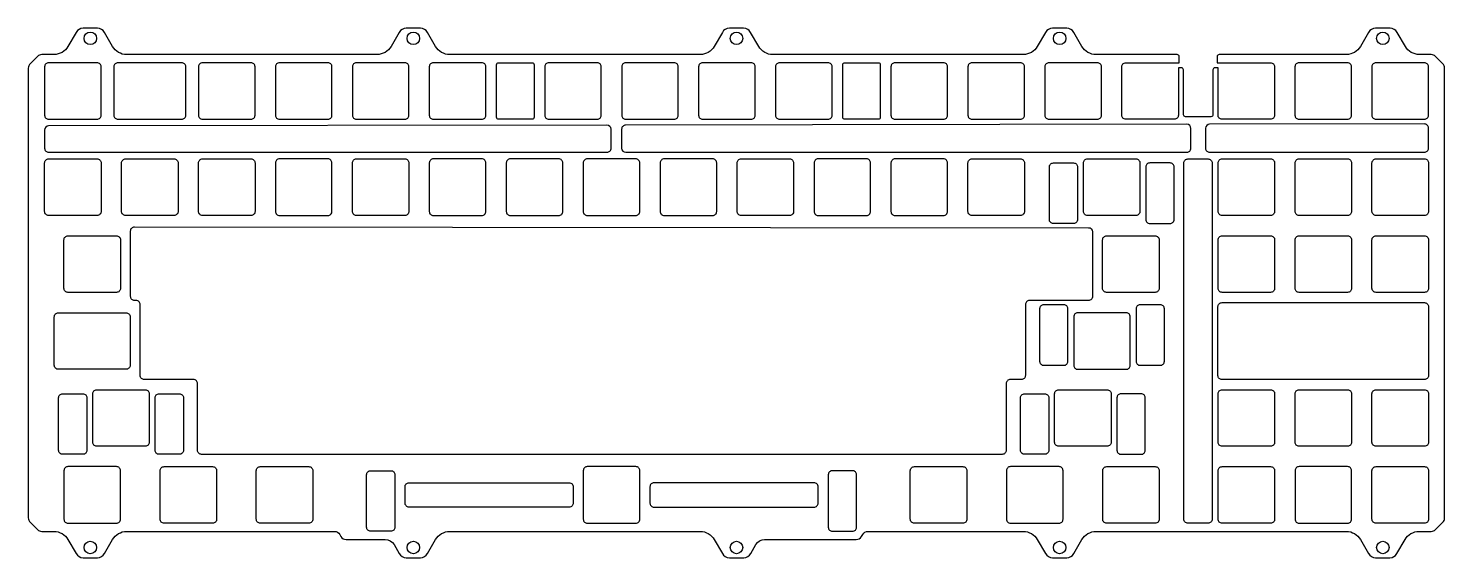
# Model space of a CAD drawing. Header units: millimetres. Extents: x -1005 to -655, y 274 to 405.
import ezdxf

# ---------------------------------------------------------------- set-up
doc = ezdxf.new("R2010")
doc.units = ezdxf.units.MM
doc.layers.get('0').update_dxf_attribs({"linetype": 'CONTINUOUS'})

msp = doc.modelspace()

# ---------------------------------------------------------------- linework, layer by layer
for points in [[(-668.11, 404.74), (-671.72, 404.74, 0.267949), (-673.45, 403.74), (-675.47, 400.24, -0.267949), (-678.93, 398.24), (-710.45, 398.24, 0.414214), (-710.95, 397.74), (-710.95, 396.22), (-697.74, 396.22, -0.414214), (-696.74, 395.22), (-696.74, 383.22, -0.414214), (-697.74, 382.22), (-709.74, 382.22, -0.414214), (-710.73, 383.22), (-710.73, 394.96), (-711.49, 394.96, 0.414641), (-711.99, 394.46), (-711.98, 383.34, -0.414214), (-712.48, 382.84), (-718.77, 382.83, -0.414214), (-719.27, 383.33), (-719.29, 394.46, 0.413786), (-719.79, 394.96), (-720.55, 394.96), (-720.55, 383.22, -0.414214), (-721.55, 382.22), (-733.55, 382.22, -0.414214), (-734.55, 383.22), (-734.55, 395.22, -0.414214), (-733.55, 396.22), (-721.55, 396.22), (-720.34, 396.22), (-720.34, 397.74, 0.414214), (-720.84, 398.24), (-740.96, 398.24, -0.267949), (-744.43, 400.24), (-746.45, 403.74, 0.267949), (-748.18, 404.74), (-751.72, 404.74, 0.267949), (-753.45, 403.74), (-755.47, 400.24, -0.267949), (-758.93, 398.24), (-820.96, 398.24, -0.267949), (-824.43, 400.24), (-826.45, 403.74, 0.267949), (-828.18, 404.74), (-831.72, 404.74, 0.267949), (-833.45, 403.74), (-835.47, 400.24, -0.267949), (-838.93, 398.24), (-900.96, 398.24, -0.267949), (-904.43, 400.24), (-906.45, 403.74, 0.267949), (-908.18, 404.74), (-911.72, 404.74, 0.267949), (-913.45, 403.74), (-915.47, 400.24, -0.267949), (-918.93, 398.24), (-980.96, 398.24, -0.267949), (-984.43, 400.24), (-986.45, 403.74, 0.267949), (-988.18, 404.74), (-991.72, 404.74, 0.267949), (-993.45, 403.74), (-995.47, 400.24, -0.267949), (-998.93, 398.24), (-1001.95, 398.24, 0.198912), (-1003.01, 397.8), (-1004.84, 395.97, 0.198912), (-1005.28, 394.91), (-1005.28, 283.5, 0.198912), (-1004.84, 282.44), (-1003.01, 280.61, 0.198912), (-1001.95, 280.17), (-998.93, 280.17, -0.267949), (-995.47, 278.17), (-993.45, 274.67, 0.267949), (-991.72, 273.67), (-988.18, 273.67, 0.267949), (-986.45, 274.67), (-984.43, 278.17, -0.267949), (-980.96, 280.17), (-929.49, 280.17, -0.267949), (-928.19, 279.42), (-927.9, 278.92, 0.267949), (-926.6, 278.17), (-916.91, 278.17, -0.267949), (-914.74, 276.92), (-913.44, 274.67, 0.267949), (-911.71, 273.67), (-908.18, 273.67, 0.267949), (-906.45, 274.67), (-904.43, 278.17, -0.267949), (-900.96, 280.17), (-838.93, 280.17, -0.267951), (-835.47, 278.17), (-833.45, 274.67, 0.267949), (-831.72, 273.67), (-828.17, 273.67, 0.267949), (-826.44, 274.67), (-825.14, 276.92, -0.267949), (-822.98, 278.17), (-800.29, 278.17, 0.267949), (-798.99, 278.92), (-798.7, 279.42, -0.26795), (-797.41, 280.17), (-758.93, 280.17, -0.267949), (-755.47, 278.17), (-753.44, 274.67, 0.267949), (-751.71, 273.67), (-748.18, 273.67, 0.267949), (-746.44, 274.67), (-744.42, 278.17, -0.267949), (-740.96, 280.17), (-678.93, 280.17, -0.267949), (-675.47, 278.17), (-673.44, 274.67, 0.267949), (-671.71, 273.67), (-668.18, 273.67, 0.267949), (-666.44, 274.67), (-664.42, 278.17, -0.267949), (-660.96, 280.17), (-657.94, 280.17, 0.198912), (-656.88, 280.61), (-655.05, 282.44, 0.183808), (-654.62, 283.41), (-654.62, 394.91, 0.198912), (-655.06, 395.97), (-656.88, 397.8, 0.198912), (-657.94, 398.24), (-660.89, 398.24, -0.267949), (-664.35, 400.24), (-666.37, 403.74, 0.267949)], [(-1000.25, 382.22), (-988.25, 382.22, 0.414214), (-987.25, 383.22), (-987.25, 395.22, 0.414214), (-988.25, 396.22), (-1000.25, 396.22, 0.414214), (-1001.25, 395.22), (-1001.25, 383.22, 0.414214)], [(-967.3, 396.22), (-983.09, 396.22, 0.414214), (-984.09, 395.22), (-984.09, 383.22, 0.414214), (-983.09, 382.22), (-967.3, 382.22, 0.414214), (-966.3, 383.22), (-966.3, 395.22, 0.414214)], [(-950.15, 396.22), (-962.15, 396.22, 0.414214), (-963.15, 395.22), (-963.15, 383.22, 0.414214), (-962.15, 382.22), (-950.15, 382.22, 0.414214), (-949.15, 383.22), (-949.15, 395.22, 0.414214)], [(-931.1, 396.22), (-943.1, 396.22, 0.414214), (-944.1, 395.22), (-944.1, 383.22, 0.414214), (-943.1, 382.22), (-931.1, 382.22, 0.414214), (-930.1, 383.22), (-930.1, 395.22, 0.414214)], [(-911.05, 395.22, 0.414214), (-912.05, 396.22), (-924.05, 396.22, 0.414214), (-925.05, 395.22), (-925.05, 383.22, 0.414214), (-924.05, 382.22), (-912.05, 382.22, 0.414214), (-911.05, 383.22)], [(-892, 395.22, 0.414214), (-893, 396.22), (-905, 396.22, 0.414214), (-906, 395.22), (-906, 383.22, 0.414214), (-905, 382.22), (-893, 382.22, 0.414214), (-892, 383.22)], [(-889.35, 395.72, -0.414214), (-888.85, 396.22), (-880.58, 396.22, -0.414214), (-880.08, 395.72), (-880.08, 382.72, -0.414214), (-880.58, 382.22), (-888.85, 382.22, -0.414214), (-889.35, 382.72)], [(-863.42, 383.22), (-863.42, 395.22, 0.414214), (-864.42, 396.22), (-876.42, 396.22, 0.414214), (-877.42, 395.22), (-877.42, 383.22, 0.414214), (-876.42, 382.22), (-864.42, 382.22, 0.414214)], [(-858.37, 395.22), (-858.37, 383.22, 0.414214), (-857.37, 382.22), (-845.37, 382.22, 0.414214), (-844.37, 383.22), (-844.37, 395.22, 0.414214), (-845.37, 396.22), (-857.37, 396.22, 0.414214)], [(-839.32, 383.22, 0.414214), (-838.32, 382.22), (-826.32, 382.22, 0.414214), (-825.32, 383.22), (-825.32, 395.22, 0.414214), (-826.32, 396.22), (-838.32, 396.22, 0.414214), (-839.32, 395.22)], [(-806.27, 395.22, 0.414214), (-807.27, 396.22), (-819.27, 396.22, 0.414214), (-820.27, 395.22), (-820.27, 383.22, 0.414214), (-819.27, 382.22), (-807.27, 382.22, 0.414214), (-806.27, 383.22)], [(-803.12, 382.22, -0.414214), (-803.62, 382.72), (-803.62, 395.72, -0.414214), (-803.12, 396.22), (-794.85, 396.22, -0.414214), (-794.35, 395.72), (-794.35, 382.72, -0.414214), (-794.85, 382.22)], [(-790.7, 396.22, 0.414214), (-791.7, 395.22), (-791.7, 383.22, 0.414214), (-790.7, 382.22), (-778.7, 382.22, 0.414214), (-777.7, 383.22), (-777.7, 395.22, 0.414214), (-778.7, 396.22)], [(-758.65, 383.22), (-758.65, 395.22, 0.414214), (-759.65, 396.22), (-771.65, 396.22, 0.414214), (-772.65, 395.22), (-772.65, 383.22, 0.414214), (-771.65, 382.22), (-759.65, 382.22, 0.414214)], [(-752.6, 396.22, 0.414214), (-753.6, 395.22), (-753.6, 383.22, 0.414214), (-752.6, 382.22), (-740.6, 382.22, 0.414214), (-739.6, 383.22), (-739.6, 395.22, 0.414214), (-740.6, 396.22)], [(-690.68, 396.22, 0.414214), (-691.69, 395.22), (-691.69, 383.22, 0.414214), (-690.68, 382.22), (-678.68, 382.22, 0.414214), (-677.69, 383.22), (-677.69, 395.22, 0.414214), (-678.68, 396.22)], [(-672.64, 383.22, 0.414214), (-671.63, 382.22), (-659.63, 382.22, 0.414214), (-658.64, 383.22), (-658.64, 395.22, 0.414214), (-659.63, 396.22), (-671.63, 396.22, 0.414214), (-672.64, 395.22)], [(-1001.25, 375.05, 0.414214), (-1000.25, 374.05), (-862, 374.05, 0.414641), (-861, 375.06), (-861.01, 379.76, 0.414212), (-862.01, 380.76), (-1000.25, 380.56, 0.413788), (-1001.25, 379.56)], [(-718.44, 374.05, 0.414641), (-717.44, 375.06), (-717.45, 379.97, 0.414212), (-718.45, 380.97), (-857.39, 380.76, 0.414215), (-858.38, 379.76), (-858.38, 375.05, 0.413786), (-857.38, 374.05)], [(-713.81, 379.98), (-713.81, 375.05, 0.414214), (-712.81, 374.05), (-659.64, 374.05, 0.414214), (-658.64, 375.05), (-658.64, 380.05, 0.414641), (-659.64, 381.05), (-712.81, 380.98, 0.413786)], [(-1001.25, 359.4), (-1001.25, 371.41, -0.414214), (-1000.25, 372.4), (-988.25, 372.4, -0.414214), (-987.25, 371.41), (-987.25, 359.4, -0.414214), (-988.25, 358.4), (-1000.25, 358.4, -0.414214)], [(-981.2, 372.4), (-969.2, 372.4, -0.414214), (-968.2, 371.41), (-968.2, 359.4, -0.414214), (-969.2, 358.4), (-981.2, 358.4, -0.414214), (-982.2, 359.4), (-982.2, 371.41, -0.414214)], [(-949.15, 359.4, -0.414214), (-950.15, 358.4), (-962.15, 358.4, -0.414214), (-963.15, 359.4), (-963.15, 371.41, -0.414214), (-962.15, 372.4), (-950.15, 372.4, -0.414214), (-949.15, 371.41)], [(-931.1, 358.4, 0.414214), (-930.1, 359.4), (-930.1, 371.41, 0.414214), (-931.1, 372.4), (-943.1, 372.4, 0.414214), (-944.1, 371.41), (-944.1, 359.4, 0.414214), (-943.1, 358.4)], [(-912.05, 372.4, -0.414214), (-911.05, 371.41), (-911.05, 359.4, -0.414214), (-912.05, 358.4), (-924.05, 358.4, -0.414214), (-925.05, 359.4), (-925.05, 371.41, -0.414214), (-924.05, 372.4)], [(-892, 359.4), (-892, 371.41, 0.414214), (-893, 372.4), (-905, 372.4, 0.414214), (-906, 371.41), (-906, 359.4, 0.414214), (-905, 358.4), (-893, 358.4, 0.414214)], [(-873.95, 358.4, 0.414214), (-872.95, 359.4), (-872.95, 371.41, 0.414214), (-873.95, 372.4), (-885.95, 372.4, 0.414214), (-886.95, 371.41), (-886.95, 359.4, 0.414214), (-885.95, 358.4)], [(-854.9, 358.4, 0.414214), (-853.9, 359.4), (-853.9, 371.41, 0.414214), (-854.9, 372.4), (-866.9, 372.4, 0.414214), (-867.9, 371.41), (-867.9, 359.4, 0.414214), (-866.9, 358.4)], [(-848.85, 359.4, 0.414214), (-847.85, 358.4), (-835.85, 358.4, 0.414214), (-834.85, 359.4), (-834.85, 371.41, 0.414214), (-835.85, 372.4), (-847.85, 372.4, 0.414214), (-848.85, 371.41)], [(-815.8, 359.4, -0.414214), (-816.8, 358.4), (-828.8, 358.4, -0.414214), (-829.8, 359.4), (-829.8, 371.41, -0.414214), (-828.8, 372.4), (-816.8, 372.4, -0.414214), (-815.8, 371.41)], [(-796.75, 359.4), (-796.75, 371.41, 0.414214), (-797.75, 372.4), (-809.75, 372.4, 0.414214), (-810.75, 371.41), (-810.75, 359.4, 0.414214), (-809.75, 358.4), (-797.75, 358.4, 0.414214)], [(-790.7, 358.4), (-778.7, 358.4, 0.414214), (-777.7, 359.4), (-777.7, 371.41, 0.414214), (-778.7, 372.4), (-790.7, 372.4, 0.414214), (-791.7, 371.41), (-791.7, 359.4, 0.414214)], [(-771.65, 372.4), (-759.65, 372.4, -0.414214), (-758.65, 371.41), (-758.65, 359.4, -0.414214), (-759.65, 358.4), (-771.65, 358.4, -0.414214), (-772.65, 359.4), (-772.65, 371.41, -0.414214)], [(-730.05, 371.41), (-730.05, 359.41, -0.414214), (-731.05, 358.41), (-743.05, 358.41, -0.414214), (-744.05, 359.41), (-744.05, 371.41, -0.414214), (-743.05, 372.41), (-731.05, 372.41, -0.414214)], [(-713.19, 372.4, -0.414214), (-712.19, 371.4), (-712.19, 283.2, -0.414214), (-713.19, 282.2), (-718.19, 282.2, -0.414214), (-719.19, 283.2), (-719.19, 371.4, -0.414214), (-718.19, 372.4)], [(-709.71, 372.41), (-697.71, 372.41, -0.414214), (-696.71, 371.41), (-696.71, 359.41, -0.414214), (-697.71, 358.41), (-709.71, 358.41, -0.414214), (-710.71, 359.41), (-710.71, 371.41, -0.414214)], [(-677.66, 359.41, -0.414214), (-678.66, 358.41), (-690.66, 358.41, -0.414214), (-691.66, 359.41), (-691.66, 371.41, -0.414214), (-690.66, 372.41), (-678.66, 372.41, -0.414214), (-677.66, 371.41)], [(-672.61, 371.41, -0.414214), (-671.61, 372.41), (-659.61, 372.41, -0.414214), (-658.61, 371.41), (-658.61, 359.41, -0.414214), (-659.61, 358.41), (-671.61, 358.41, -0.414214), (-672.61, 359.41)], [(-746.49, 356.41), (-751.49, 356.41, -0.414214), (-752.49, 357.41), (-752.49, 370.41, -0.414214), (-751.49, 371.41), (-746.49, 371.41, -0.414214), (-745.49, 370.41), (-745.49, 357.41, -0.414214)], [(-728.61, 357.41, 0.414214), (-727.61, 356.41), (-722.61, 356.41, 0.414214), (-721.61, 357.41), (-721.61, 370.41, 0.414214), (-722.61, 371.41), (-727.61, 371.41, 0.414214), (-728.61, 370.41)], [(-758.42, 318.77, -0.414214), (-759.42, 317.77), (-762.18, 317.77, 0.414214), (-763.18, 316.77), (-763.18, 300.24, -0.414214), (-764.18, 299.24), (-962.38, 299.24, -0.414214), (-963.38, 300.24), (-963.38, 316.77, 0.414214), (-964.38, 317.77), (-976.58, 317.77, -0.414214), (-977.58, 318.77), (-977.58, 336.33, 0.414214), (-978.58, 337.33), (-978.96, 337.33, -0.414214), (-979.96, 338.33), (-979.96, 354.58, -0.414462), (-978.96, 355.58), (-742.81, 355.38, -0.413965), (-741.81, 354.38), (-741.81, 338.33, -0.414214), (-742.81, 337.33), (-757.42, 337.33, 0.414214), (-758.42, 336.33)], [(-982.46, 352.36), (-982.46, 340.36, -0.414214), (-983.46, 339.36), (-995.46, 339.36, -0.414214), (-996.46, 340.36), (-996.46, 352.36, -0.414214), (-995.46, 353.36), (-983.46, 353.36, -0.414214)], [(-725.31, 340.36, -0.414214), (-726.31, 339.35), (-738.31, 339.35, -0.414214), (-739.31, 340.36), (-739.31, 352.36, -0.414214), (-738.31, 353.36), (-726.31, 353.36, -0.414214), (-725.31, 352.36)], [(-710.71, 340.36), (-710.71, 352.36, -0.414214), (-709.71, 353.36), (-697.71, 353.36, -0.414214), (-696.71, 352.36), (-696.71, 340.36, -0.414214), (-697.71, 339.36), (-709.71, 339.36, -0.414214)], [(-690.66, 339.36, -0.414214), (-691.66, 340.36), (-691.66, 352.36, -0.414214), (-690.66, 353.36), (-678.66, 353.36, -0.414214), (-677.66, 352.36), (-677.66, 340.36, -0.414214), (-678.66, 339.36)], [(-671.61, 353.36), (-659.61, 353.36, -0.414214), (-658.61, 352.36), (-658.61, 340.36, -0.414214), (-659.61, 339.36), (-671.61, 339.36, -0.414214), (-672.61, 340.36), (-672.61, 352.36, -0.414214)], [(-710.74, 335.83, -0.414214), (-709.74, 336.83), (-659.64, 336.83, -0.414214), (-658.64, 335.83), (-658.64, 318.76, -0.414214), (-659.64, 317.76), (-709.74, 317.76, -0.414214), (-710.74, 318.76)], [(-997.84, 320.31, -0.414214), (-998.84, 321.31), (-998.84, 333.31, -0.414214), (-997.84, 334.31), (-981.08, 334.31, -0.414214), (-980.08, 333.31), (-980.08, 321.31, -0.414214), (-981.08, 320.31)], [(-754.89, 322.3, 0.414214), (-753.89, 321.3), (-748.89, 321.3, 0.414214), (-747.89, 322.3), (-747.89, 335.3, 0.414214), (-748.89, 336.3), (-753.89, 336.3, 0.414214), (-754.89, 335.3)], [(-732.45, 321.3), (-732.45, 333.31, 0.414214), (-733.45, 334.31), (-745.45, 334.31, 0.414214), (-746.45, 333.31), (-746.45, 321.3, 0.414214), (-745.45, 320.31), (-733.45, 320.31, 0.414214)], [(-725.02, 321.3, 0.414214), (-724.02, 322.3), (-724.02, 335.3, 0.414214), (-725.02, 336.3), (-730.02, 336.3, 0.414214), (-731.02, 335.3), (-731.02, 322.3, 0.414214), (-730.02, 321.3)], [(-997.78, 300.25), (-997.78, 313.26, -0.414214), (-996.78, 314.26), (-991.78, 314.26, -0.414214), (-990.78, 313.26), (-990.78, 300.25, -0.414214), (-991.78, 299.26), (-996.78, 299.26, -0.414214)], [(-975.34, 314.26), (-975.34, 302.25, -0.414214), (-976.34, 301.25), (-988.34, 301.25, -0.414214), (-989.34, 302.25), (-989.34, 314.26, -0.414214), (-988.34, 315.26), (-976.34, 315.26, -0.414214)], [(-967.88, 299.26), (-972.88, 299.26, -0.414214), (-973.88, 300.26), (-973.88, 313.26, -0.414214), (-972.88, 314.26), (-967.88, 314.26, -0.414214), (-966.88, 313.26), (-966.88, 300.26, -0.414214)], [(-752.63, 313.26), (-752.63, 300.26, -0.414214), (-753.63, 299.26), (-758.63, 299.26, -0.414214), (-759.63, 300.26), (-759.63, 313.26, -0.414214), (-758.63, 314.26), (-753.63, 314.26, -0.414214)], [(-750.19, 315.26), (-738.19, 315.26, -0.414214), (-737.19, 314.26), (-737.19, 302.26, -0.414214), (-738.19, 301.26), (-750.19, 301.26, -0.414214), (-751.19, 302.26), (-751.19, 314.26, -0.414214)], [(-734.76, 314.26, 0.414214), (-735.76, 313.26), (-735.76, 300.26, 0.414214), (-734.76, 299.26), (-729.76, 299.26, 0.414214), (-728.76, 300.26), (-728.76, 313.26, 0.414214), (-729.76, 314.26)], [(-697.71, 315.26, -0.414214), (-696.71, 314.26), (-696.71, 302.26, -0.414214), (-697.71, 301.26), (-709.71, 301.26, -0.414214), (-710.71, 302.26), (-710.71, 314.26, -0.414214), (-709.71, 315.26)], [(-678.66, 301.26), (-690.66, 301.26, -0.414214), (-691.66, 302.26), (-691.66, 314.26, -0.414214), (-690.66, 315.26), (-678.66, 315.26, -0.414214), (-677.66, 314.26), (-677.66, 302.26, -0.414214)], [(-659.61, 301.26), (-671.61, 301.26, -0.414214), (-672.61, 302.26), (-672.61, 314.26, -0.414214), (-671.61, 315.26), (-659.61, 315.26, -0.414214), (-658.61, 314.26), (-658.61, 302.26, -0.414214)], [(-996.46, 295.21), (-996.46, 283.21, 0.414214), (-995.46, 282.21), (-983.46, 282.21, 0.414214), (-982.46, 283.21), (-982.46, 295.21, 0.414214), (-983.46, 296.21), (-995.46, 296.21, 0.414214)], [(-958.65, 295.21), (-958.65, 283.21, -0.414214), (-959.65, 282.21), (-971.65, 282.21, -0.414214), (-972.65, 283.21), (-972.65, 295.21, -0.414214), (-971.65, 296.21), (-959.65, 296.21, -0.414214)], [(-934.84, 283.21, -0.414214), (-935.84, 282.21), (-947.84, 282.21, -0.414214), (-948.84, 283.21), (-948.84, 295.21, -0.414214), (-947.84, 296.21), (-935.84, 296.21, -0.414214), (-934.84, 295.21)], [(-921.53, 281.21), (-921.53, 294.21, -0.414214), (-920.53, 295.21), (-915.53, 295.21, -0.414214), (-914.52, 294.21), (-914.52, 281.21, -0.414214), (-915.53, 280.21), (-920.53, 280.21, -0.414214)], [(-853.88, 283.21), (-853.88, 295.21, 0.414214), (-854.88, 296.21), (-866.88, 296.21, 0.414214), (-867.88, 295.21), (-867.88, 283.21, 0.414214), (-866.88, 282.21), (-854.88, 282.21, 0.414214)], [(-807.22, 281.21, 0.414214), (-806.22, 280.21), (-801.22, 280.21, 0.414214), (-800.22, 281.21), (-800.22, 294.21, 0.414214), (-801.22, 295.21), (-806.22, 295.21, 0.414214), (-807.22, 294.21)], [(-785.91, 282.21, -0.414214), (-786.91, 283.21), (-786.91, 295.21, -0.414214), (-785.91, 296.21), (-773.91, 296.21, -0.414214), (-772.91, 295.21), (-772.91, 283.21, -0.414214), (-773.91, 282.21)], [(-749.1, 283.21), (-749.1, 295.21, 0.414214), (-750.1, 296.21), (-762.1, 296.21, 0.414214), (-763.1, 295.21), (-763.1, 283.21, 0.414214), (-762.1, 282.21), (-750.1, 282.21, 0.414214)], [(-738.29, 296.21), (-726.29, 296.21, -0.414214), (-725.29, 295.21), (-725.29, 283.21, -0.414214), (-726.29, 282.21), (-738.29, 282.21, -0.414214), (-739.29, 283.21), (-739.29, 295.21, -0.414214)], [(-709.71, 282.21, -0.414214), (-710.71, 283.21), (-710.71, 295.21, -0.414214), (-709.71, 296.21), (-697.71, 296.21, -0.414214), (-696.71, 295.21), (-696.71, 283.21, -0.414214), (-697.71, 282.21)], [(-677.66, 283.21), (-677.66, 295.21, 0.414214), (-678.66, 296.21), (-690.66, 296.21, 0.414214), (-691.66, 295.21), (-691.66, 283.21, 0.414214), (-690.66, 282.21), (-678.66, 282.21, 0.414214)], [(-659.61, 296.21, -0.414214), (-658.61, 295.21), (-658.61, 283.21, -0.414214), (-659.61, 282.21), (-671.61, 282.21, -0.414214), (-672.61, 283.21), (-672.61, 295.21, -0.414214), (-671.61, 296.21)], [(-912.02, 287.2), (-912.02, 291.21, -0.414214), (-911.02, 292.21), (-871.38, 292.21, -0.414214), (-870.38, 291.21), (-870.38, 287.2, -0.414214), (-871.38, 286.2), (-911.02, 286.2, -0.414214)], [(-851.37, 287.2, 0.414214), (-850.37, 286.2), (-810.73, 286.2, 0.414214), (-809.73, 287.2), (-809.73, 291.21, 0.414214), (-810.73, 292.21), (-850.37, 292.21, 0.414214), (-851.37, 291.21)]]:
    msp.add_lwpolyline(points, format="xyb", close=True)
for centre in [(-989.94, 402.24), (-909.94, 402.24), (-829.94, 402.24), (-749.94, 402.24), (-669.94, 402.24), (-989.94, 276.18), (-909.94, 276.18), (-829.94, 276.18), (-749.94, 276.18), (-669.94, 276.18)]:
    msp.add_circle(centre, 1.55)

doc.saveas('drawing.dxf')
